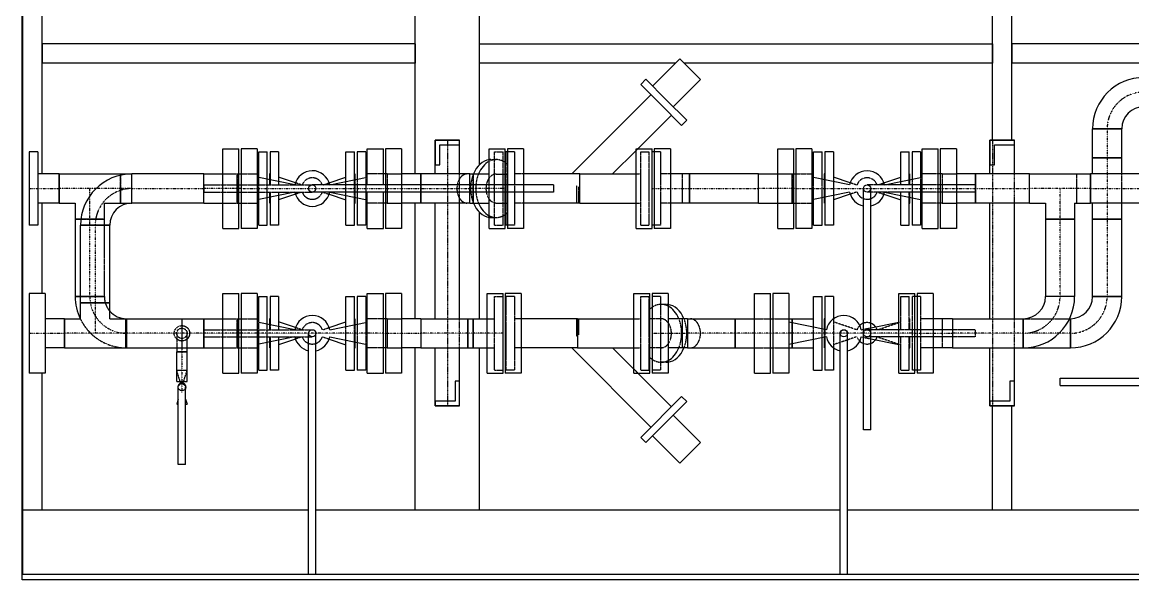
# Model space of a CAD drawing. Header units: millimetres. Extents: x -10011772 to -8149599, y 2847708 to 3434448.
# Drawn here: x -9500857 to -9496253, y 3161839 to 3164150 of the extents above; entities that cross this region are included whole.
import ezdxf

# ---------------------------------------------------------------- set-up
doc = ezdxf.new("R2010")
doc.units = ezdxf.units.MM
for name, pattern in [('DASHDOT2', [0.5, 0.25, -0.125, 0, -0.125]), ('DIVIDE2', [0.625, 0.25, -0.125, 0, -0.125, 0, -0.125]), ('HIDDEN2', [0.1875, 0.125, -0.0625])]:
    doc.linetypes.add(name, pattern=pattern)
doc.layers.add('总平面底图', color=9, linetype='Continuous')

# ---------------------------------------------------------------- blocks, each defined once
blk = doc.blocks.new('总平面底图 爆炸危险区 LOCATION I')
at = {"layer": '总平面底图'}
for p, q in [((224298.7, 117195.6), (224298.7, 119395.6)), ((232798.7, 117195.6), (224298.7, 117195.6))]:
    blk.add_line(p, q, dxfattribs=at)
at = {"layer": '总平面底图', "linetype": 'Continuous'}
for p, q in [((224300, 117339.7), (224300, 119273)), ((224340.1, 118036.5), (224340.1, 119273)), ((225113.3, 118036.5), (225113.3, 118976.1)), ((225246.6, 118055.8), (225246.6, 118976.1)), ((226350.1, 118106.3), (226350.1, 118976.1)), ((226310, 118106.3), (226310, 118783.2)), ((225113.3, 118306.3), (224340.1, 118306.3)), ((224340.1, 118306.3), (224340.1, 118266.2)), ((225113.3, 118306.3), (225113.3, 118266.2)), ((225246.6, 118266.2), (225246.6, 118306.3)), ((225246.6, 118306.3), (226310, 118306.3)), ((226310, 118306.3), (226310, 118266.2)), ((226663.3, 118306.3), (226350.1, 118306.3)), ((226350.1, 118306.3), (226350.1, 118266.2)), ((225113.3, 118266.2), (224340.1, 118266.2)), ((225653, 118266.2), (225246.6, 118266.2)), ((225605.4, 118218.5), (225662, 118275.1)), ((225704.6, 118232.5), (225662, 118275.1)), ((226310, 118266.2), (225670.9, 118266.2)), ((226663.3, 118266.2), (226350.1, 118266.2)), ((225591.4, 118232.6), (225580.8, 118222)), ((225591.4, 118232.6), (225633.8, 118190.1)), ((225648.1, 118175.9), (225704.6, 118232.5)), ((225580.8, 118222), (225623.2, 118179.5)), ((225602, 118200.8), (225437.7, 118036.5)), ((225633.8, 118190.1), (225676.2, 118147.7)), ((225623.2, 118179.5), (225665.6, 118137.1)), ((225644.4, 118158.3), (225574.9, 118088.9)), ((225676.2, 118147.7), (225665.6, 118137.1)), ((226517.4, 118130.1), (226577.7, 118130.1)), ((226517.4, 118069.8), (226517.4, 118130.1)), ((226577.7, 118130.1), (226517.4, 118130.1)), ((226577.7, 118069.8), (226577.7, 118130.1)), ((225154.6, 118106.3), (225205.4, 118106.3)), ((225154.6, 118036.5), (225154.6, 118106.3)), ((225205.4, 118106.3), (225154.6, 118106.3)), ((225154.6, 118106.3), (225154.6, 118055.5)), ((225164.1, 118096.8), (225205.4, 118096.8)), ((225164.1, 118055.5), (225164.1, 118096.8)), ((225205.4, 118036.5), (225205.4, 118106.3)), ((225205.4, 118096.8), (225205.4, 118106.3)), ((226355.4, 118106.3), (226304.6, 118106.3)), ((226304.6, 118106.3), (226304.6, 118055.5)), ((226304.6, 118036.5), (226304.6, 118106.3)), ((226304.6, 118106.3), (226355.4, 118106.3)), ((226314.1, 118055.5), (226314.1, 118096.8)), ((226314.1, 118096.8), (226355.4, 118096.8)), ((226355.4, 118096.8), (226355.4, 118106.3)), ((226355.4, 118036.5), (226355.4, 118106.3)), ((224313.3, 118082.5), (224313.3, 118006.3)), ((224330.8, 118082.5), (224313.3, 118082.5)), ((224330.8, 118082.5), (224330.8, 118006.3)), ((224714.7, 118006.3), (224714.7, 118088.9)), ((224714.7, 118088.9), (224748.1, 118088.9)), ((224748.1, 118006.3), (224748.1, 118088.9)), ((224752.5, 118088.9), (224752.5, 118006.3)), ((224785.8, 118088.9), (224752.5, 118088.9)), ((224785.8, 118088.9), (224785.8, 118006.3)), ((224789.1, 118029), (224789.1, 118082.5)), ((224789.1, 118082.5), (224806.6, 118082.5)), ((224806.6, 118025.4), (224806.6, 118082.5)), ((224812.6, 118082.5), (224812.6, 118024.2)), ((224830.1, 118082.5), (224812.6, 118082.5)), ((224830.1, 118082.5), (224830.1, 118020.6)), ((224969.8, 118020.6), (224969.8, 118082.5)), ((224969.8, 118082.5), (224987.3, 118082.5)), ((224987.3, 118024.2), (224987.3, 118082.5)), ((224993.3, 118082.5), (224993.3, 118025.4)), ((225010.8, 118082.5), (224993.3, 118082.5)), ((225010.8, 118082.5), (225010.8, 118029)), ((225014.1, 118013.8), (225014.1, 118088.9)), ((225014.1, 118088.9), (225047.4, 118088.9)), ((225047.4, 118013.8), (225047.4, 118088.9)), ((225051.8, 118088.9), (225051.8, 118013.8)), ((225085.2, 118088.9), (225051.8, 118088.9)), ((225085.2, 118088.9), (225085.2, 118013.8)), ((225266.6, 118013.8), (225266.6, 118088.9)), ((225266.6, 118088.9), (225300, 118088.9)), ((225300, 118013.8), (225300, 118088.9)), ((225301.5, 118082.5), (225301.5, 118059)), ((225304.4, 118082.5), (225301.5, 118082.5)), ((225304.4, 118088.9), (225304.4, 118013.8)), ((225337.7, 118088.9), (225304.4, 118088.9)), ((225337.7, 118088.9), (225337.7, 118013.8)), ((225571.1, 118085), (225522.5, 118036.5)), ((225571.1, 117923.8), (225571.1, 118088.9)), ((225571.1, 118088.9), (225604.4, 118088.9)), ((225604.4, 117923.8), (225604.4, 118088.9)), ((225608.9, 118082.5), (225604.4, 118082.5)), ((225608.9, 118088.9), (225608.9, 117923.8)), ((225642.2, 118088.9), (225608.9, 118088.9)), ((225642.2, 118088.9), (225642.2, 117923.8)), ((225864.7, 118006.3), (225864.7, 118088.9)), ((225864.7, 118088.9), (225898.1, 118088.9)), ((225898.1, 118006.3), (225898.1, 118088.9)), ((225902.5, 118088.9), (225902.5, 118006.3)), ((225935.8, 118088.9), (225902.5, 118088.9)), ((225935.8, 118088.9), (225935.8, 118006.3)), ((225939.1, 118029), (225939.1, 118082.5)), ((225939.1, 118082.5), (225956.6, 118082.5)), ((225956.6, 118025.4), (225956.6, 118082.5)), ((225962.6, 118082.5), (225962.6, 118024.2)), ((225980.1, 118082.5), (225962.6, 118082.5)), ((225980.1, 118082.5), (225980.1, 118020.6)), ((226119.8, 118020.6), (226119.8, 118082.5)), ((226119.8, 118082.5), (226137.3, 118082.5)), ((226137.3, 118024.2), (226137.3, 118082.5)), ((226143.3, 118082.5), (226143.3, 118025.4)), ((226160.8, 118082.5), (226143.3, 118082.5)), ((226160.8, 118082.5), (226160.8, 118029)), ((226164.1, 118006.3), (226164.1, 118088.9)), ((226164.1, 118088.9), (226197.4, 118088.9)), ((226197.4, 118006.3), (226197.4, 118088.9)), ((226201.8, 118088.9), (226201.8, 118006.3)), ((226235.2, 118088.9), (226201.8, 118088.9)), ((226235.2, 118088.9), (226235.2, 118006.3)), ((226517.4, 118069.8), (226577.7, 118069.8)), ((226577.7, 118069.8), (226517.4, 118069.8)), ((226517.4, 118036.5), (226517.4, 118069.8)), ((226577.7, 118036.5), (226577.7, 118069.8)), ((225154.6, 118055.5), (225164.1, 118055.5)), ((226304.6, 118055.5), (226314.1, 118055.5)), ((224375.3, 118036.5), (224330.8, 118036.5)), ((224375.3, 118036.5), (224375.3, 118006.3)), ((224375.3, 117976.1), (224375.3, 118036.5)), ((224375.3, 118036.5), (224502.3, 118036.5)), ((224502.3, 118036.5), (224502.3, 118033.7)), ((224502.3, 118036.5), (224526.2, 118036.5)), ((224502.3, 118033.7), (224502.3, 118036.5)), ((224526.2, 117976.1), (224526.2, 118036.5)), ((224674.9, 118036.5), (224526.2, 118036.5)), ((224526.2, 117976.1), (224526.2, 118036.5)), ((224674.9, 118006.3), (224674.9, 118036.5)), ((224674.9, 118036.5), (224714.7, 118036.5)), ((224674.9, 117976.1), (224674.9, 118036.5)), ((224748.1, 118036.5), (224752.5, 118036.5)), ((224785.8, 118036.5), (224789.1, 118036.5)), ((224863.8, 118013.7), (224785.8, 118029.6)), ((224811.1, 118036.5), (224811.1, 118024.5)), ((224812.6, 118035.9), (224811.1, 118036.5)), ((224865, 118018.1), (224830.1, 118030)), ((224934.9, 118018.1), (224969.8, 118030)), ((224936.6, 118013.8), (225014.1, 118029.6)), ((224987.3, 118035.9), (224988.9, 118036.5)), ((224988.9, 118024.5), (224988.9, 118036.5)), ((225014.1, 118036.5), (225010.8, 118036.5)), ((225051.8, 118036.5), (225047.4, 118036.5)), ((225125, 118036.5), (225085.2, 118036.5)), ((225125, 118036.5), (225125, 118013.8)), ((225125, 118013.8), (225125, 118036.5)), ((225226.8, 118036.5), (225125, 118036.5)), ((225226.8, 118013.8), (225226.8, 118036.5)), ((225226.8, 118036.5), (225266.6, 118036.5)), ((225226.8, 118013.8), (225226.8, 118036.5)), ((225300, 118036.3), (225304.4, 118036.3)), ((225454.4, 118036.5), (225337.7, 118036.5)), ((225454.4, 117976.1), (225454.4, 118036.5)), ((225454.4, 118036.5), (225571.1, 118036.5)), ((225682, 118036.5), (225642.2, 118036.5)), ((225682, 117976.1), (225682, 118036.5)), ((225824.9, 118036.5), (225682, 118036.5)), ((225682, 118036.5), (225682, 117976.1)), ((225824.9, 117976.1), (225824.9, 118036.5)), ((225824.9, 118006.3), (225824.9, 118036.5)), ((225824.9, 118036.5), (225864.7, 118036.5)), ((225898.1, 118036.5), (225902.5, 118036.5)), ((225935.8, 118036.5), (225939.1, 118036.5)), ((226013.8, 118013.7), (225935.8, 118029.6)), ((225961.1, 118036.5), (225961.1, 118024.5)), ((225962.6, 118035.9), (225961.1, 118036.5)), ((226015, 118018.1), (225980.1, 118030)), ((226084.9, 118018.1), (226119.8, 118030)), ((226086.1, 118013.7), (226164.1, 118029.6)), ((226137.3, 118035.9), (226138.9, 118036.5)), ((226138.9, 118024.5), (226138.9, 118036.5)), ((226164.1, 118036.5), (226160.8, 118036.5)), ((226201.8, 118036.5), (226197.4, 118036.5)), ((226275, 118036.5), (226235.2, 118036.5)), ((226275, 118036.5), (226275, 118006.3)), ((226275, 117976.1), (226275, 118036.5)), ((226386.5, 118036.5), (226275, 118036.5)), ((226386.5, 117976.1), (226386.5, 118036.5)), ((226386.5, 117976.1), (226386.5, 118036.5)), ((226386.5, 118036.5), (226513.4, 118036.5)), ((226513.5, 118036.5), (226513.4, 118036.5)), ((226513.4, 117976.1), (226513.4, 118036.5)), ((226513.5, 117976.1), (226513.5, 118036.5)), ((226669.8, 118036.5), (226513.5, 118036.5)), ((224313.3, 118006.3), (224313.3, 117930.1)), ((224330.8, 118006.3), (224330.8, 117930.1)), ((224375.3, 118006.3), (224375.3, 117976.1)), ((224674.9, 117976.1), (224674.9, 118006.3)), ((224714.7, 117923.8), (224714.7, 118006.3)), ((224748.1, 118013.8), (224752.5, 118013.8)), ((224748.1, 117923.8), (224748.1, 118006.3)), ((224752.5, 118006.3), (224752.5, 117923.8)), ((224785.8, 118006.3), (224785.8, 117923.8)), ((224863.3, 118013.8), (224863.9, 118013.8)), ((225400, 118013.8), (224900, 118013.8)), ((225400, 118013.8), (225400, 118006.3)), ((225400, 118006.3), (225400, 117998.8)), ((225824.9, 117976.1), (225824.9, 118006.3)), ((225864.7, 117923.8), (225864.7, 118006.3)), ((225898.1, 117923.8), (225898.1, 118006.3)), ((225902.5, 118006.3), (225902.5, 117923.8)), ((225935.8, 118006.3), (225935.8, 117923.8)), ((226042.5, 117506.3), (226042.5, 118006.3)), ((226057.5, 117506.3), (226057.5, 118006.3)), ((226086.6, 118013.8), (226086, 118013.8)), ((226164.1, 117923.8), (226164.1, 118006.3)), ((226201.8, 118013.8), (226197.4, 118013.8)), ((226197.4, 117923.8), (226197.4, 118006.3)), ((226201.8, 118006.3), (226201.8, 117923.8)), ((226235.2, 118006.3), (226235.2, 117923.8)), ((226275, 118006.3), (226275, 117976.1)), ((224748.1, 117998.8), (224752.5, 117998.8)), ((224863.8, 117998.9), (224785.8, 117983)), ((224789.1, 117930.1), (224789.1, 117983.6)), ((224806.6, 117930.1), (224806.6, 117987.2)), ((224811.1, 117988.1), (224811.1, 117976.1)), ((224812.6, 117976.7), (224811.1, 117976.1)), ((224812.6, 117988.4), (224812.6, 117930.1)), ((224865, 117994.5), (224830.1, 117982.6)), ((224830.1, 117992), (224830.1, 117930.1)), ((224863.3, 117998.8), (224863.9, 117998.8)), ((225400, 117998.8), (224900, 117998.8)), ((224934.9, 117994.5), (224969.8, 117982.6)), ((224936.6, 117998.8), (225014.1, 117983)), ((224969.8, 117930.1), (224969.8, 117992)), ((224987.3, 117930.1), (224987.3, 117988.4)), ((224987.3, 117976.7), (224988.9, 117976.1)), ((224988.9, 117976.1), (224988.9, 117988.1)), ((224993.3, 117987.2), (224993.3, 117930.1)), ((225010.8, 117983.6), (225010.8, 117930.1)), ((225014.1, 117923.8), (225014.1, 117998.8)), ((225047.4, 117923.8), (225047.4, 117998.8)), ((225051.8, 117998.8), (225051.8, 117923.8)), ((225085.2, 117998.8), (225085.2, 117923.8)), ((225125, 117998.8), (225125, 117976.1)), ((225125, 117976.1), (225125, 117998.8)), ((225226.8, 117976.1), (225226.8, 117998.8)), ((225226.8, 117976.1), (225226.8, 117998.8)), ((225266.6, 117923.8), (225266.6, 117998.8)), ((225300, 117923.8), (225300, 117998.8)), ((225304.4, 117998.8), (225304.4, 117923.8)), ((225337.7, 117998.8), (225337.7, 117923.8)), ((226013.8, 117998.9), (225935.8, 117983)), ((225939.1, 117930.1), (225939.1, 117983.6)), ((225956.6, 117930.1), (225956.6, 117987.2)), ((225961.1, 117988.1), (225961.1, 117976.1)), ((225962.6, 117976.7), (225961.1, 117976.1)), ((225962.6, 117988.4), (225962.6, 117930.1)), ((226015, 117994.5), (225980.1, 117982.6)), ((225980.1, 117992), (225980.1, 117930.1)), ((226084.9, 117994.5), (226119.8, 117982.6)), ((226086.6, 117998.8), (226086, 117998.8)), ((226086.1, 117998.9), (226164.1, 117983)), ((226119.8, 117930.1), (226119.8, 117992)), ((226137.3, 117930.1), (226137.3, 117988.4)), ((226137.3, 117976.7), (226138.9, 117976.1)), ((226138.9, 117976.1), (226138.9, 117988.1)), ((226143.3, 117987.2), (226143.3, 117930.1)), ((226160.8, 117983.6), (226160.8, 117930.1)), ((226201.8, 117998.8), (226197.4, 117998.8)), ((224375.3, 117976.1), (224330.8, 117976.1)), ((224340.1, 117788.9), (224340.1, 117976.1)), ((224375.3, 117976.1), (224408.6, 117976.1)), ((224408.6, 117976.1), (224408.6, 117942.8)), ((224674.9, 117976.1), (224526.2, 117976.1)), ((224674.9, 117976.1), (224714.7, 117976.1)), ((224748.1, 117976.1), (224752.5, 117976.1)), ((224785.8, 117976.1), (224789.1, 117976.1)), ((225014.1, 117976.1), (225010.8, 117976.1)), ((225051.8, 117976.1), (225047.4, 117976.1)), ((225125, 117976.1), (225085.2, 117976.1)), ((225113.3, 117736.5), (225113.3, 117976.1)), ((225226.8, 117976.1), (225125, 117976.1)), ((225154.6, 117736.5), (225154.6, 117976.1)), ((225205.4, 117736.5), (225205.4, 117976.1)), ((225226.8, 117976.1), (225266.6, 117976.1)), ((225246.6, 117736.5), (225246.6, 117956.8)), ((225300, 117976.3), (225304.4, 117976.3)), ((225301.5, 117953.6), (225301.5, 117930.1)), ((225454.4, 117976.1), (225337.7, 117976.1)), ((225454.4, 117976.1), (225571.1, 117976.1)), ((225682, 117976.1), (225642.2, 117976.1)), ((225824.9, 117976.1), (225682, 117976.1)), ((225824.9, 117976.1), (225864.7, 117976.1)), ((225898.1, 117976.1), (225902.5, 117976.1)), ((225935.8, 117976.1), (225939.1, 117976.1)), ((226164.1, 117976.1), (226160.8, 117976.1)), ((226201.8, 117976.1), (226197.4, 117976.1)), ((226275, 117976.1), (226235.2, 117976.1)), ((226386.5, 117976.1), (226275, 117976.1)), ((226304.6, 117736.5), (226304.6, 117976.1)), ((226355.4, 117736.5), (226355.4, 117976.1)), ((226386.5, 117976.1), (226419.8, 117976.1)), ((226419.8, 117976.1), (226419.8, 117942.8)), ((226480.1, 117976.1), (226513.4, 117976.1)), ((226480.1, 117976.1), (226480.1, 117942.8)), ((226513.5, 117976.1), (226513.4, 117976.1)), ((226669.8, 117976.1), (226513.5, 117976.1)), ((226517.4, 117942.8), (226517.4, 117976.1)), ((226577.7, 117942.8), (226577.7, 117976.1)), ((224420.6, 117942.8), (224408.6, 117942.8)), ((224408.6, 117942.8), (224408.6, 117782.5)), ((224408.6, 117942.8), (224420.6, 117942.8)), ((226480.1, 117942.8), (226419.8, 117942.8)), ((226419.8, 117942.8), (226419.8, 117782.5)), ((226419.8, 117942.8), (226480.1, 117942.8)), ((226480.1, 117942.8), (226480.1, 117782.5)), ((226577.7, 117942.8), (226517.4, 117942.8)), ((226517.4, 117942.8), (226577.7, 117942.8)), ((226517.4, 117782.5), (226517.4, 117942.8)), ((226577.7, 117782.5), (226577.7, 117942.8)), ((224330.8, 117930.1), (224313.3, 117930.1)), ((224419.8, 117930.1), (224480.1, 117930.1)), ((224419.8, 117769.8), (224419.8, 117930.1)), ((224480.1, 117930.1), (224419.8, 117930.1)), ((224480.1, 117769.8), (224480.1, 117930.1)), ((224714.7, 117923.8), (224748.1, 117923.8)), ((224785.8, 117923.8), (224752.5, 117923.8)), ((224789.1, 117930.1), (224806.6, 117930.1)), ((224830.1, 117930.1), (224812.6, 117930.1)), ((224969.8, 117930.1), (224987.3, 117930.1)), ((225010.8, 117930.1), (224993.3, 117930.1)), ((225014.1, 117923.8), (225047.4, 117923.8)), ((225085.2, 117923.8), (225051.8, 117923.8)), ((225266.6, 117923.8), (225300, 117923.8)), ((225304.4, 117930.1), (225301.5, 117930.1)), ((225337.7, 117923.8), (225304.4, 117923.8)), ((225571.1, 117923.8), (225604.4, 117923.8)), ((225608.9, 117930.1), (225604.4, 117930.1)), ((225642.2, 117923.8), (225608.9, 117923.8)), ((225864.7, 117923.8), (225898.1, 117923.8)), ((225935.8, 117923.8), (225902.5, 117923.8)), ((225939.1, 117930.1), (225956.6, 117930.1)), ((225980.1, 117930.1), (225962.6, 117930.1)), ((226119.8, 117930.1), (226137.3, 117930.1)), ((226160.8, 117930.1), (226143.3, 117930.1)), ((226164.1, 117923.8), (226197.4, 117923.8)), ((226235.2, 117923.8), (226201.8, 117923.8)), ((224313.3, 117788.9), (224313.3, 117706.3)), ((224346.6, 117788.9), (224313.3, 117788.9)), ((224346.6, 117788.9), (224346.6, 117706.3)), ((224408.6, 117782.5), (224419.8, 117782.5)), ((224419.8, 117782.5), (224408.6, 117782.5)), ((224419.8, 117769.8), (224480.1, 117769.8)), ((224450, 117769.8), (224419.8, 117769.8)), ((224419.8, 117736.5), (224419.8, 117769.8)), ((224480.1, 117769.8), (224450, 117769.8)), ((224480.1, 117736.5), (224480.1, 117769.8)), ((224714.7, 117706.3), (224714.7, 117788.9)), ((224714.7, 117788.9), (224748.1, 117788.9)), ((224748.1, 117706.3), (224748.1, 117788.9)), ((224752.5, 117788.9), (224752.5, 117706.3)), ((224785.8, 117788.9), (224752.5, 117788.9)), ((224785.8, 117788.9), (224785.8, 117706.3)), ((224789.1, 117729), (224789.1, 117782.5)), ((224789.1, 117782.5), (224806.6, 117782.5)), ((224806.6, 117725.4), (224806.6, 117782.5)), ((224812.6, 117782.5), (224812.6, 117724.2)), ((224830.1, 117782.5), (224812.6, 117782.5)), ((224830.1, 117782.5), (224830.1, 117720.6)), ((224969.8, 117720.6), (224969.8, 117782.5)), ((224969.8, 117782.5), (224987.3, 117782.5)), ((224987.3, 117724.2), (224987.3, 117782.5)), ((224993.3, 117782.5), (224993.3, 117725.4)), ((225010.8, 117782.5), (224993.3, 117782.5)), ((225010.8, 117782.5), (225010.8, 117729)), ((225014.1, 117706.3), (225014.1, 117788.9)), ((225014.1, 117788.9), (225047.4, 117788.9)), ((225047.4, 117706.3), (225047.4, 117788.9)), ((225051.8, 117788.9), (225051.8, 117706.3)), ((225085.2, 117788.9), (225051.8, 117788.9)), ((225085.2, 117788.9), (225085.2, 117706.3)), ((225262.2, 117623.8), (225262.2, 117788.9)), ((225262.2, 117788.9), (225295.5, 117788.9)), ((225295.5, 117623.8), (225295.5, 117788.9)), ((225300, 117788.9), (225300, 117623.8)), ((225333.3, 117788.9), (225300, 117788.9)), ((225333.3, 117788.9), (225333.3, 117623.8)), ((225566.6, 117623.8), (225566.6, 117788.9)), ((225566.6, 117788.9), (225600, 117788.9)), ((225600, 117623.8), (225600, 117788.9)), ((225604.4, 117788.9), (225604.4, 117623.8)), ((225637.7, 117788.9), (225604.4, 117788.9)), ((225637.7, 117788.9), (225637.7, 117623.8)), ((225816.5, 117706.3), (225816.5, 117788.9)), ((225816.5, 117788.9), (225849.9, 117788.9)), ((225849.9, 117706.3), (225849.9, 117788.9)), ((225854.3, 117788.9), (225854.3, 117706.3)), ((225887.7, 117788.9), (225854.3, 117788.9)), ((225887.7, 117788.9), (225887.7, 117706.3)), ((225939.1, 117719.1), (225939.1, 117782.5)), ((225939.1, 117782.5), (225956.6, 117782.5)), ((225956.6, 117715.5), (225956.6, 117782.5)), ((225962.6, 117782.5), (225962.6, 117714.3)), ((225980.1, 117782.5), (225962.6, 117782.5)), ((225980.1, 117782.5), (225980.1, 117736.1)), ((226115.9, 117706.3), (226115.9, 117788.9)), ((226115.9, 117788.9), (226149.2, 117788.9)), ((226149.2, 117706.3), (226149.2, 117788.9)), ((226153.7, 117782.5), (226149.2, 117782.5)), ((226153.7, 117788.9), (226153.7, 117706.3)), ((226187, 117788.9), (226153.7, 117788.9)), ((226187, 117788.9), (226187, 117706.3)), ((226480.1, 117782.5), (226419.8, 117782.5)), ((226480.1, 117782.5), (226419.8, 117782.5)), ((226577.7, 117782.5), (226517.4, 117782.5)), ((226517.4, 117782.5), (226577.7, 117782.5)), ((224386.5, 117736.5), (224346.6, 117736.5)), ((224386.5, 117676.1), (224386.5, 117736.5)), ((224386.5, 117736.5), (224419.8, 117736.5)), ((224386.5, 117736.5), (224386.5, 117706.3)), ((224480.1, 117736.5), (224513.4, 117736.5)), ((224513.4, 117676.1), (224513.4, 117736.5)), ((224513.5, 117736.5), (224513.5, 117676.1)), ((224513.5, 117736.5), (224674.9, 117736.5)), ((224629.8, 117736.5), (224629.8, 117676.1)), ((224674.9, 117706.3), (224674.9, 117736.5)), ((224674.9, 117736.5), (224714.7, 117736.5)), ((224674.9, 117736.5), (224674.9, 117676.1)), ((224748.1, 117736.5), (224752.5, 117736.5)), ((224785.8, 117736.5), (224789.1, 117736.5)), ((224863.8, 117713.7), (224785.8, 117729.6)), ((224811.1, 117736.5), (224811.1, 117724.5)), ((224812.6, 117735.9), (224811.1, 117736.5)), ((224865, 117718.1), (224830.1, 117730)), ((224934.9, 117718.1), (224969.8, 117730)), ((224936.1, 117713.7), (225014.1, 117729.6)), ((224987.3, 117735.9), (224988.9, 117736.5)), ((224988.9, 117724.5), (224988.9, 117736.5)), ((225014.1, 117736.5), (225010.8, 117736.5)), ((225051.8, 117736.5), (225047.4, 117736.5)), ((225125, 117736.5), (225085.2, 117736.5)), ((225125, 117736.5), (225125, 117706.3)), ((225125, 117736.5), (225125, 117676.1)), ((225125, 117736.5), (225222.3, 117736.5)), ((225222.3, 117676.1), (225222.3, 117736.5)), ((225222.3, 117736.5), (225262.2, 117736.5)), ((225222.3, 117736.5), (225222.3, 117676.1)), ((225450, 117736.5), (225333.3, 117736.5)), ((225450, 117736.5), (225450, 117676.1)), ((225450, 117736.5), (225566.6, 117736.5)), ((225604.4, 117736.3), (225600, 117736.3)), ((225677.6, 117736.5), (225637.7, 117736.5)), ((225677.6, 117736.5), (225677.6, 117676.1)), ((225677.6, 117736.5), (225677.6, 117676.1)), ((225677.6, 117736.5), (225776.7, 117736.5)), ((225776.7, 117706.3), (225776.7, 117736.5)), ((225776.7, 117736.5), (225816.5, 117736.5)), ((225776.7, 117736.5), (225776.7, 117676.1)), ((225849.9, 117736.5), (225854.3, 117736.5)), ((225887.7, 117736.5), (225894.6, 117736.5)), ((225965.7, 117713.7), (225887.7, 117729.6)), ((225894.6, 117736.5), (225894.6, 117728.2)), ((225894.6, 117728.2), (225894.6, 117736.5)), ((225894.6, 117736.5), (225939.1, 117736.5)), ((225961.1, 117736.5), (225961.1, 117714.6)), ((225962.6, 117735.9), (225961.1, 117736.5)), ((226057.5, 117717.7), (226115.9, 117729.6)), ((226226.8, 117736.5), (226187, 117736.5)), ((226226.8, 117736.5), (226226.8, 117706.3)), ((226226.8, 117736.5), (226226.8, 117706.3)), ((226226.8, 117736.5), (226373.8, 117736.5)), ((226373.8, 117736.5), (226373.8, 117706.3)), ((226373.8, 117676.1), (226373.8, 117736.5)), ((226469.6, 117736.5), (226471.4, 117736.5)), ((226471.4, 117736.5), (226471.4, 117706.3)), ((226471.4, 117676.1), (226471.4, 117736.5)), ((224313.3, 117706.3), (224313.3, 117623.8)), ((224346.6, 117706.3), (224346.6, 117623.8)), ((224386.5, 117706.3), (224386.5, 117676.1)), ((224674.9, 117676.1), (224674.9, 117706.3)), ((224714.7, 117623.8), (224714.7, 117706.3)), ((224748.1, 117713.8), (224752.5, 117713.8)), ((224748.1, 117623.8), (224748.1, 117706.3)), ((224752.5, 117706.3), (224752.5, 117623.8)), ((224785.8, 117706.3), (224785.8, 117623.8)), ((224863.3, 117713.8), (224863.9, 117713.8)), ((224892.5, 117206.3), (224892.5, 117706.3)), ((224907.5, 117206.3), (224907.5, 117706.3)), ((225014.1, 117623.8), (225014.1, 117706.3)), ((225047.4, 117623.8), (225047.4, 117706.3)), ((225051.8, 117706.3), (225051.8, 117623.8)), ((225085.2, 117706.3), (225085.2, 117623.8)), ((225125, 117706.3), (225125, 117676.1)), ((225776.7, 117676.1), (225776.7, 117706.3)), ((225816.5, 117623.8), (225816.5, 117706.3)), ((225849.9, 117623.8), (225849.9, 117706.3)), ((225854.3, 117706.3), (225854.3, 117623.8)), ((225887.7, 117706.3), (225887.7, 117623.8)), ((225994.3, 117206.3), (225994.3, 117706.3)), ((226009.3, 117206.3), (226009.3, 117706.3)), ((226037.9, 117713.7), (226042.5, 117714.6)), ((226115.9, 117623.8), (226115.9, 117706.3)), ((226153.7, 117713.8), (226149.2, 117713.8)), ((226149.2, 117623.8), (226149.2, 117706.3)), ((226153.7, 117706.3), (226153.7, 117623.8)), ((226187, 117706.3), (226187, 117623.8)), ((226226.8, 117706.3), (226226.8, 117676.1)), ((226226.8, 117706.3), (226226.8, 117676.1)), ((226373.8, 117706.3), (226373.8, 117676.1)), ((226471.4, 117706.3), (226471.4, 117676.1)), ((224748.1, 117698.8), (224752.5, 117698.8)), ((224863.8, 117698.9), (224785.8, 117683)), ((224789.1, 117630.1), (224789.1, 117683.6)), ((224806.6, 117630.1), (224806.6, 117687.2)), ((224811.1, 117688.1), (224811.1, 117676.1)), ((224812.6, 117688.4), (224812.6, 117630.1)), ((224865, 117694.5), (224830.1, 117682.6)), ((224830.1, 117692), (224830.1, 117630.1)), ((224863.3, 117698.8), (224863.9, 117698.8)), ((224934.9, 117694.5), (224969.8, 117682.6)), ((224936.1, 117698.9), (225014.1, 117683)), ((224969.8, 117630.1), (224969.8, 117692)), ((224987.3, 117630.1), (224987.3, 117688.4)), ((224988.9, 117676.1), (224988.9, 117688.1)), ((224993.3, 117687.2), (224993.3, 117630.1)), ((225010.8, 117683.6), (225010.8, 117630.1)), ((225965.7, 117698.9), (225887.7, 117683)), ((225894.6, 117684.4), (225894.6, 117676.1)), ((225894.6, 117676.1), (225894.6, 117684.4)), ((225939.1, 117630.1), (225939.1, 117693.5)), ((225956.6, 117630.1), (225956.6, 117697.1)), ((225961.1, 117698), (225961.1, 117676.1)), ((225962.6, 117698.3), (225962.6, 117630.1)), ((226037.9, 117698.9), (226042.5, 117698)), ((226057.5, 117694.9), (226115.9, 117683)), ((226153.7, 117698.8), (226149.2, 117698.8)), ((224386.5, 117676.1), (224346.6, 117676.1)), ((224386.5, 117676.1), (224513.4, 117676.1)), ((224513.5, 117676.1), (224674.9, 117676.1)), ((224619.1, 117676.1), (224619.1, 117668.2)), ((224629.8, 117668.2), (224619.1, 117668.2)), ((224619.1, 117668.2), (224640.5, 117668.2)), ((224619.1, 117606.3), (224619.1, 117668.2)), ((224640.5, 117668.2), (224629.8, 117668.2)), ((224640.5, 117668.2), (224640.5, 117676.1)), ((224640.5, 117606.3), (224640.5, 117668.2)), ((224674.9, 117676.1), (224714.7, 117676.1)), ((224748.1, 117676.1), (224752.5, 117676.1)), ((224785.8, 117676.1), (224789.1, 117676.1)), ((224812.6, 117676.7), (224811.1, 117676.1)), ((224987.3, 117676.7), (224988.9, 117676.1)), ((225014.1, 117676.1), (225010.8, 117676.1)), ((225051.8, 117676.1), (225047.4, 117676.1)), ((225125, 117676.1), (225085.2, 117676.1)), ((225113.3, 117339.7), (225113.3, 117676.1)), ((225125, 117676.1), (225222.3, 117676.1)), ((225154.6, 117556.3), (225154.6, 117676.1)), ((225205.4, 117556.3), (225205.4, 117676.1)), ((225222.3, 117676.1), (225262.2, 117676.1)), ((225246.6, 117339.7), (225246.6, 117676.1)), ((225450, 117676.1), (225333.3, 117676.1)), ((225602, 117511.8), (225437.7, 117676.1)), ((225450, 117676.1), (225566.6, 117676.1)), ((225566.6, 117632.1), (225522.5, 117676.1)), ((225604.4, 117676.3), (225600, 117676.3)), ((225677.6, 117676.1), (225637.7, 117676.1)), ((225677.6, 117676.1), (225776.7, 117676.1)), ((225776.7, 117676.1), (225816.5, 117676.1)), ((225849.9, 117676.1), (225854.3, 117676.1)), ((225887.7, 117676.1), (225894.6, 117676.1)), ((225894.6, 117676.1), (225939.1, 117676.1)), ((225962.6, 117676.7), (225961.1, 117676.1)), ((225980.1, 117676.5), (225980.1, 117630.1)), ((226226.8, 117676.1), (226187, 117676.1)), ((226226.8, 117676.1), (226373.8, 117676.1)), ((226304.6, 117556.3), (226304.6, 117676.1)), ((226355.4, 117556.3), (226355.4, 117676.1)), ((226373.8, 117676.1), (226471.4, 117676.1)), ((224346.6, 117623.8), (224313.3, 117623.8)), ((224340.1, 117339.7), (224340.1, 117623.8)), ((224640.5, 117629.3), (224619.1, 117629.3)), ((224714.7, 117623.8), (224748.1, 117623.8)), ((224785.8, 117623.8), (224752.5, 117623.8)), ((224789.1, 117630.1), (224806.6, 117630.1)), ((224830.1, 117630.1), (224812.6, 117630.1)), ((224969.8, 117630.1), (224987.3, 117630.1)), ((225010.8, 117630.1), (224993.3, 117630.1)), ((225014.1, 117623.8), (225047.4, 117623.8)), ((225085.2, 117623.8), (225051.8, 117623.8)), ((225262.2, 117623.8), (225295.5, 117623.8)), ((225333.3, 117623.8), (225300, 117623.8)), ((225566.6, 117623.8), (225600, 117623.8)), ((225644.4, 117554.3), (225574.9, 117623.8)), ((225637.7, 117623.8), (225604.4, 117623.8)), ((225816.5, 117623.8), (225849.9, 117623.8)), ((225887.7, 117623.8), (225854.3, 117623.8)), ((225939.1, 117630.1), (225956.6, 117630.1)), ((225980.1, 117630.1), (225962.6, 117630.1)), ((226115.9, 117623.8), (226149.2, 117623.8)), ((226153.7, 117630.1), (226149.2, 117630.1)), ((226187, 117623.8), (226153.7, 117623.8)), ((226450, 117598.3), (226450, 117613.3)), ((226450, 117613.3), (226942.5, 117613.3)), ((224619.1, 117606.3), (224640.5, 117606.3)), ((224622.3, 117434.5), (224622.3, 117594.5)), ((224627.3, 117602.8), (224626.2, 117606.3)), ((224632.4, 117602.8), (224633.4, 117606.3)), ((224637.3, 117434.5), (224637.3, 117594.5)), ((225195.9, 117607.1), (225195.9, 117565.8)), ((225205.4, 117607.1), (225195.9, 117607.1)), ((225205.4, 117556.3), (225205.4, 117607.1)), ((226355.4, 117607.1), (226345.9, 117607.1)), ((226345.9, 117607.1), (226345.9, 117565.8)), ((226355.4, 117556.3), (226355.4, 117607.1)), ((226450, 117598.3), (226692.7, 117598.3)), ((224622.3, 117570), (224619.1, 117559.7)), ((224637.3, 117570), (224640.5, 117559.7)), ((225195.9, 117565.8), (225154.6, 117565.8)), ((225154.6, 117565.8), (225154.6, 117556.3)), ((225665.6, 117575.5), (225580.8, 117490.6)), ((225676.2, 117564.9), (225591.4, 117480)), ((225676.2, 117564.9), (225665.6, 117575.5)), ((226345.9, 117565.8), (226304.6, 117565.8)), ((226304.6, 117565.8), (226304.6, 117556.3)), ((224619.1, 117559.7), (224622.3, 117559.7)), ((224637.3, 117559.7), (224640.5, 117559.7)), ((225205.4, 117556.3), (225154.6, 117556.3)), ((225154.6, 117556.3), (225205.4, 117556.3)), ((226355.4, 117556.3), (226304.6, 117556.3)), ((226304.6, 117556.3), (226355.4, 117556.3)), ((226310, 117339.7), (226310, 117556.3)), ((226350.1, 117339.7), (226350.1, 117556.3)), ((225648.1, 117536.7), (225704.6, 117480.1)), ((225605.4, 117494.1), (225662, 117437.5)), ((226050, 117506.3), (226042.5, 117506.3)), ((226057.5, 117506.3), (226050, 117506.3)), ((225591.4, 117480), (225580.8, 117490.6)), ((225662, 117437.5), (225704.6, 117480.1)), ((224629.8, 117434.5), (224622.3, 117434.5)), ((224637.3, 117434.5), (224629.8, 117434.5)), ((224300, 117206.3), (224300, 117339.7)), ((224892.5, 117339.7), (224300, 117339.7)), ((224340.1, 117339.7), (224300, 117339.7)), ((225994.3, 117339.7), (224907.5, 117339.7)), ((225246.6, 117339.7), (225113.3, 117339.7)), ((227458, 117339.7), (226009.3, 117339.7)), ((226350.1, 117339.7), (226310, 117339.7)), ((224892.5, 117206.3), (224300, 117206.3)), ((224900, 117206.3), (224892.5, 117206.3)), ((224907.5, 117206.3), (224900, 117206.3)), ((225994.3, 117206.3), (224907.5, 117206.3)), ((226001.8, 117206.3), (225994.3, 117206.3)), ((226009.3, 117206.3), (226001.8, 117206.3)), ((232800, 117206.3), (226009.3, 117206.3))]:
    blk.add_line(p, q, dxfattribs=at)
at = {"layer": '总平面底图', "linetype": 'DIVIDE2'}
for p, q in [((226547.6, 118130.1), (226547.6, 118069.8)), ((226547.6, 118130.1), (226547.6, 118130.1)), ((226547.6, 118130.1), (226547.6, 118130.1)), ((226547.6, 118069.8), (226547.6, 118069.8)), ((226547.6, 118069.8), (226547.6, 118036.5)), ((226547.6, 118036.5), (226547.6, 117976.1)), ((224313.3, 118006.3), (224375.3, 118006.3)), ((224451.9, 118006.3), (224375.3, 118006.3)), ((224375.3, 118006.3), (224375.3, 118006.3)), ((224375.3, 118006.3), (224375.3, 118006.3)), ((224438.8, 117990.8), (224438.8, 118006.3)), ((224502.3, 118006.3), (224451.9, 118006.3)), ((224526.1, 118006.3), (224502.3, 118006.3)), ((224502.3, 118006.3), (224502.3, 118006.3)), ((224526.1, 118006.3), (224526.2, 118006.3)), ((224526.1, 118006.3), (224526.1, 118006.3)), ((224526.2, 118006.3), (224674.9, 118006.3)), ((224748.1, 118006.3), (224674.9, 118006.3)), ((224752.5, 118006.3), (224748.1, 118006.3)), ((224752.5, 118006.3), (225047.4, 118006.3)), ((225047.4, 118006.3), (225051.8, 118006.3)), ((225051.8, 118006.3), (225125, 118006.3)), ((225125, 118006.3), (225226.8, 118006.3)), ((225300, 118006.3), (225226.8, 118006.3)), ((225604.4, 118006.3), (225608.9, 118006.3)), ((225608.9, 118006.3), (225682, 118006.3)), ((225682, 118006.3), (225824.9, 118006.3)), ((225898.1, 118006.3), (225824.9, 118006.3)), ((225902.5, 118006.3), (225898.1, 118006.3)), ((225902.5, 118006.3), (226197.4, 118006.3)), ((226197.4, 118006.3), (226201.8, 118006.3)), ((226201.8, 118006.3), (226275, 118006.3)), ((226275, 118006.3), (226386.5, 118006.3)), ((226513.4, 118006.3), (226386.5, 118006.3)), ((226386.5, 118006.3), (226386.5, 118006.3)), ((226386.5, 118006.3), (226386.5, 118006.3)), ((226450, 117942.8), (226450, 118006.3)), ((226513.5, 118006.3), (226513.4, 118006.3)), ((226513.5, 118006.3), (226669.8, 118006.3)), ((224438.8, 117942.8), (224438.8, 117990.8)), ((226547.6, 117976.1), (226547.6, 117942.8)), ((224438.8, 117782.5), (224438.8, 117942.8)), ((224438.8, 117942.8), (224438.8, 117942.8)), ((226450, 117782.5), (226450, 117942.8)), ((226450, 117942.8), (226450, 117942.8)), ((226547.6, 117942.8), (226547.6, 117942.8)), ((226547.6, 117942.8), (226547.6, 117942.8)), ((226547.6, 117942.8), (226547.6, 117782.5)), ((224450, 117930.1), (224450, 117769.8)), ((224450, 117930.1), (224450, 117930.1)), ((224450, 117930.1), (224450, 117930.1)), ((224438.8, 117782.5), (224438.8, 117782.5)), ((224438.8, 117782.5), (224438.8, 117782.5)), ((224450, 117769.8), (224450, 117769.8)), ((224450, 117769.8), (224450, 117706.3)), ((226450, 117782.5), (226450, 117782.5)), ((226450, 117782.5), (226450, 117782.5)), ((226547.6, 117782.5), (226547.6, 117782.5)), ((226547.6, 117782.5), (226547.6, 117782.5)), ((224313.3, 117706.3), (224386.5, 117706.3)), ((224386.5, 117706.3), (224386.5, 117706.3)), ((224513.4, 117706.3), (224386.5, 117706.3)), ((224386.5, 117706.3), (224386.5, 117706.3)), ((224513.5, 117706.3), (224513.4, 117706.3)), ((224674.9, 117706.3), (224513.5, 117706.3)), ((224629.8, 117706.3), (224629.8, 117676.1)), ((224748.1, 117706.3), (224674.9, 117706.3)), ((224752.5, 117706.3), (224748.1, 117706.3)), ((225047.4, 117706.3), (224752.5, 117706.3)), ((225047.4, 117706.3), (225051.8, 117706.3)), ((225051.8, 117706.3), (225125, 117706.3)), ((225222.3, 117706.3), (225125, 117706.3)), ((225295.5, 117706.3), (225222.3, 117706.3)), ((225604.4, 117706.3), (225677.6, 117706.3)), ((225776.7, 117706.3), (225677.6, 117706.3)), ((225849.9, 117706.3), (225776.7, 117706.3)), ((225854.3, 117706.3), (225849.9, 117706.3)), ((226042.5, 117706.3), (225854.3, 117706.3)), ((226057.5, 117706.3), (226042.5, 117706.3)), ((226149.2, 117706.3), (226057.5, 117706.3)), ((226149.2, 117706.3), (226153.7, 117706.3)), ((226153.7, 117706.3), (226226.8, 117706.3)), ((226373.8, 117706.3), (226226.8, 117706.3)), ((226448, 117706.3), (226373.8, 117706.3)), ((226373.8, 117706.3), (226373.8, 117706.3)), ((226373.8, 117706.3), (226373.8, 117706.3)), ((226471.4, 117706.3), (226448, 117706.3)), ((226471.4, 117706.3), (226471.4, 117706.3)), ((226471.4, 117706.3), (226471.4, 117706.3)), ((224629.8, 117676.1), (224629.8, 117668.2)), ((224629.8, 117668.2), (224629.8, 117668.2)), ((224629.8, 117668.2), (224629.8, 117668.2)), ((224629.8, 117668.2), (224629.8, 117629.3)), ((224629.8, 117629.3), (224629.8, 117606.3)), ((224629.8, 117606.3), (224629.8, 117582.7))]:
    blk.add_line(p, q, dxfattribs=at)
at = {"layer": '总平面底图', "linetype": 'DASHDOT2'}
for p, q in [((225180, 118106.3), (225180, 117556.3)), ((226310, 118106.3), (226310, 117556.3)), ((225205.4, 117976.1), (225205.4, 118036.5)), ((226355.4, 117976.1), (226355.4, 118036.5)), ((225205.4, 117676.1), (225205.4, 117736.5)), ((226355.4, 117676.1), (226355.4, 117736.5)), ((225205.4, 117556.3), (225205.4, 117607.1)), ((226355.4, 117556.3), (226355.4, 117607.1))]:
    blk.add_line(p, q, dxfattribs=at)
at = {"layer": '总平面底图', "linetype": 'HIDDEN2'}
for p, q in [((225278, 117930.1), (225278, 118082.5)), ((225278, 118082.5), (225295.5, 118082.5)), ((225295.5, 117930.1), (225295.5, 118082.5)), ((225319, 118082.5), (225304.4, 118082.5)), ((225319, 118082.5), (225319, 117930.1)), ((225574.9, 118088.9), (225571.1, 118085)), ((225580.9, 117930.1), (225580.9, 118082.5)), ((225580.9, 118082.5), (225598.4, 118082.5)), ((225598.4, 117930.1), (225598.4, 118082.5)), ((225621.9, 118082.5), (225608.9, 118082.5)), ((225621.9, 118082.5), (225621.9, 117930.1)), ((225270.6, 118066.3), (225281.2, 118066.3)), ((225301.5, 118059), (225301.5, 117953.6)), ((224502.3, 118033.7), (224502.3, 117976.1)), ((224502.3, 117976.1), (224502.3, 118033.7)), ((224714.7, 118036.5), (224744.6, 118036.5)), ((224744.6, 118006.3), (224744.6, 118036.5)), ((224744.6, 118036.5), (224748.1, 118036.5)), ((224744.6, 118036.5), (224744.6, 117976.1)), ((224752.5, 118036.5), (224785.8, 118036.5)), ((224789.1, 118006.3), (224789.1, 118029)), ((224806.6, 118006.3), (224806.6, 118025.4)), ((224811.1, 118024.5), (224811.1, 118013.8)), ((224812.6, 118024.2), (224812.6, 118013.8)), ((224987.3, 118006.3), (224987.3, 118024.2)), ((224988.9, 117988.1), (224988.9, 118024.5)), ((224993.3, 118025.4), (224993.3, 118006.3)), ((225010.8, 118029), (225010.8, 118006.3)), ((225047.4, 118036.5), (225014.1, 118036.5)), ((225055.3, 118036.5), (225051.8, 118036.5)), ((225055.3, 118036.5), (225055.3, 117976.1)), ((225055.3, 118036.5), (225085.2, 118036.5)), ((225055.3, 118036.5), (225055.3, 118006.3)), ((225233.5, 117976.1), (225233.5, 118036.5)), ((225233.5, 118036.5), (225233.5, 117976.1)), ((225277.6, 118036.5), (225278, 118036.5)), ((225281.2, 118036.3), (225300, 118036.3)), ((225337.7, 118036.5), (225319, 118036.5)), ((225571.1, 118036.5), (225580.9, 118036.5)), ((225642.2, 118036.5), (225621.9, 118036.5)), ((225666.4, 118036.5), (225666.4, 117976.1)), ((225666.4, 118036.5), (225666.4, 117976.1)), ((225864.7, 118036.5), (225894.6, 118036.5)), ((225894.6, 118036.5), (225894.6, 117976.1)), ((225894.6, 118006.3), (225894.6, 118036.5)), ((225894.6, 118036.5), (225898.1, 118036.5)), ((225902.5, 118036.5), (225935.8, 118036.5)), ((225939.1, 118006.3), (225939.1, 118029)), ((225956.6, 118006.3), (225956.6, 118025.4)), ((225961.1, 118024.5), (225961.1, 118006.3)), ((225962.6, 118024.2), (225962.6, 118006.3)), ((226137.3, 118013.8), (226137.3, 118024.2)), ((226138.9, 118013.8), (226138.9, 118024.5)), ((226143.3, 118025.4), (226143.3, 118006.3)), ((226160.8, 118029), (226160.8, 118006.3)), ((226197.4, 118036.5), (226164.1, 118036.5)), ((226205.3, 118036.5), (226201.8, 118036.5)), ((226205.3, 118036.5), (226205.3, 118006.3)), ((226205.3, 118036.5), (226205.3, 117976.1)), ((226205.3, 118036.5), (226235.2, 118036.5)), ((226484.1, 118036.5), (226484.1, 117976.1)), ((226484.1, 118036.5), (226484.1, 118006.3)), ((226577.7, 117976.1), (226577.7, 118036.5)), ((224676.1, 118006.3), (224676.1, 118013.8)), ((224676.1, 118013.8), (224748.1, 118013.8)), ((224676.1, 117998.8), (224676.1, 118006.3)), ((224744.6, 117976.1), (224744.6, 118006.3)), ((224752.5, 118013.8), (224863.3, 118013.8)), ((224789.1, 117983.6), (224789.1, 118006.3)), ((224806.6, 117987.2), (224806.6, 118006.3)), ((224830.1, 118020.6), (224830.1, 118013.8)), ((224863.9, 118013.8), (224900, 118013.8)), ((224877.8, 118013.8), (224865, 118018.1)), ((224921, 118013.4), (224934.9, 118018.1)), ((224969.8, 118006.3), (224969.8, 118020.6)), ((224969.8, 117992), (224969.8, 118006.3)), ((224987.3, 117988.4), (224987.3, 118006.3)), ((224993.3, 118006.3), (224993.3, 117987.2)), ((225010.8, 118006.3), (225010.8, 117983.6)), ((225051.8, 118013.8), (225051.8, 118006.3)), ((225051.8, 118006.3), (225051.8, 117998.8)), ((225055.3, 118006.3), (225055.3, 117976.1)), ((225085.2, 118013.8), (225085.2, 118006.3)), ((225085.2, 118006.3), (225085.2, 117998.8)), ((225125, 118013.8), (225125, 118006.3)), ((225125, 117998.8), (225125, 118013.8)), ((225125, 118006.3), (225125, 117998.8)), ((225226.8, 117998.8), (225226.8, 118013.8)), ((225226.8, 117998.8), (225226.8, 118013.8)), ((225266.6, 117998.8), (225266.6, 118013.8)), ((225300, 117998.8), (225300, 118013.8)), ((225304.4, 118013.8), (225304.4, 117998.8)), ((225337.7, 118013.8), (225337.7, 117998.8)), ((225448.4, 117976.1), (225448.4, 118012.7)), ((225451.5, 118009.7), (225451.5, 117976.1)), ((225894.6, 117976.1), (225894.6, 118006.3)), ((225939.1, 117983.6), (225939.1, 118006.3)), ((225956.6, 117987.2), (225956.6, 118006.3)), ((225961.1, 118006.3), (225961.1, 117988.1)), ((225962.6, 118006.3), (225962.6, 117988.4)), ((225980.1, 118020.6), (225980.1, 118006.3)), ((225980.1, 118006.3), (225980.1, 117992)), ((226028.9, 118013.4), (226015, 118018.1)), ((226086, 118013.8), (226050, 118013.8)), ((226072.1, 118013.8), (226084.9, 118018.1)), ((226197.4, 118013.8), (226086.6, 118013.8)), ((226119.8, 118013.8), (226119.8, 118020.6)), ((226143.3, 118006.3), (226143.3, 117987.2)), ((226160.8, 118006.3), (226160.8, 117983.6)), ((226273.8, 118013.8), (226201.8, 118013.8)), ((226205.3, 118006.3), (226205.3, 117976.1)), ((226273.8, 118013.8), (226273.8, 118006.3)), ((226273.8, 118006.3), (226273.8, 117998.8)), ((226484.1, 118006.3), (226484.1, 117976.1)), ((224676.1, 117998.8), (224748.1, 117998.8)), ((224752.5, 117998.8), (224863.3, 117998.8)), ((224811.1, 117998.8), (224811.1, 117988.1)), ((224812.6, 117998.8), (224812.6, 117988.4)), ((224830.1, 117998.8), (224830.1, 117992)), ((224863.9, 117998.8), (224900, 117998.8)), ((224877.8, 117998.8), (224865, 117994.5)), ((224921, 117999.2), (224934.9, 117994.5)), ((226028.9, 117999.2), (226015, 117994.5)), ((226086, 117998.8), (226050, 117998.8)), ((226072.1, 117998.8), (226084.9, 117994.5)), ((226197.4, 117998.8), (226086.6, 117998.8)), ((226119.8, 117992), (226119.8, 117998.8)), ((226137.3, 117988.4), (226137.3, 117998.8)), ((226138.9, 117988.1), (226138.9, 117998.8)), ((226273.8, 117998.8), (226201.8, 117998.8)), ((224468.9, 117976.1), (224502.3, 117976.1)), ((224468.9, 117976.1), (224468.9, 117942.8)), ((224502.3, 117976.1), (224526.2, 117976.1)), ((224714.7, 117976.1), (224744.6, 117976.1)), ((224744.6, 117976.1), (224748.1, 117976.1)), ((224752.5, 117976.1), (224785.8, 117976.1)), ((225047.4, 117976.1), (225014.1, 117976.1)), ((225055.3, 117976.1), (225051.8, 117976.1)), ((225055.3, 117976.1), (225085.2, 117976.1)), ((225277.6, 117976.1), (225278, 117976.1)), ((225281.2, 117976.3), (225300, 117976.3)), ((225337.7, 117976.1), (225319, 117976.1)), ((225571.1, 117976.1), (225580.9, 117976.1)), ((225642.2, 117976.1), (225621.9, 117976.1)), ((225864.7, 117976.1), (225894.6, 117976.1)), ((225894.6, 117976.1), (225898.1, 117976.1)), ((225902.5, 117976.1), (225935.8, 117976.1)), ((226197.4, 117976.1), (226164.1, 117976.1)), ((226205.3, 117976.1), (226201.8, 117976.1)), ((226205.3, 117976.1), (226235.2, 117976.1)), ((224468.9, 117942.8), (224420.6, 117942.8)), ((224420.6, 117942.8), (224468.9, 117942.8)), ((224468.9, 117942.8), (224468.9, 117782.5)), ((225270.6, 117946.3), (225281.2, 117946.3)), ((225278, 117930.1), (225295.5, 117930.1)), ((225319, 117930.1), (225304.4, 117930.1)), ((225580.9, 117930.1), (225598.4, 117930.1)), ((225621.9, 117930.1), (225608.9, 117930.1)), ((224419.8, 117782.5), (224468.9, 117782.5)), ((224468.9, 117782.5), (224419.8, 117782.5)), ((225278, 117630.1), (225278, 117782.5)), ((225278, 117782.5), (225295.5, 117782.5)), ((225301.5, 117782.5), (225301.5, 117630.1)), ((225319, 117782.5), (225301.5, 117782.5)), ((225319, 117782.5), (225319, 117630.1)), ((225580.9, 117630.1), (225580.9, 117782.5)), ((225580.9, 117782.5), (225598.4, 117782.5)), ((225598.4, 117630.1), (225598.4, 117782.5)), ((225621.9, 117782.5), (225604.4, 117782.5)), ((225621.9, 117782.5), (225621.9, 117630.1)), ((226119.8, 117713.8), (226119.8, 117782.5)), ((226119.8, 117782.5), (226137.3, 117782.5)), ((226137.3, 117713.8), (226137.3, 117782.5)), ((226143.3, 117782.5), (226143.3, 117706.3)), ((226149.2, 117782.5), (226143.3, 117782.5)), ((226160.8, 117782.5), (226153.7, 117782.5)), ((226160.8, 117782.5), (226160.8, 117706.3)), ((225633.8, 117766.3), (225623.2, 117766.3)), ((224515, 117736.5), (224515, 117676.1)), ((224515, 117676.1), (224515, 117736.5)), ((224714.7, 117736.5), (224744.6, 117736.5)), ((224744.6, 117736.5), (224744.6, 117676.1)), ((224744.6, 117706.3), (224744.6, 117736.5)), ((224744.6, 117736.5), (224748.1, 117736.5)), ((224752.5, 117736.5), (224785.8, 117736.5)), ((224789.1, 117706.3), (224789.1, 117729)), ((224806.6, 117706.3), (224806.6, 117725.4)), ((224811.1, 117724.5), (224811.1, 117713.8)), ((224812.6, 117724.2), (224812.6, 117713.8)), ((224987.3, 117706.3), (224987.3, 117724.2)), ((224988.9, 117688.1), (224988.9, 117724.5)), ((224993.3, 117725.4), (224993.3, 117706.3)), ((225010.8, 117729), (225010.8, 117706.3)), ((225047.4, 117736.5), (225014.1, 117736.5)), ((225055.3, 117736.5), (225051.8, 117736.5)), ((225055.3, 117736.5), (225055.3, 117706.3)), ((225055.3, 117736.5), (225055.3, 117676.1)), ((225055.3, 117736.5), (225085.2, 117736.5)), ((225233.5, 117676.1), (225233.5, 117736.5)), ((225233.5, 117736.5), (225233.5, 117676.1)), ((225262.2, 117736.5), (225278, 117736.5)), ((225333.3, 117736.5), (225319, 117736.5)), ((225448.4, 117699.9), (225448.4, 117736.5)), ((225451.5, 117736.5), (225451.5, 117702.9)), ((225566.6, 117736.5), (225580.9, 117736.5)), ((225623.2, 117736.3), (225604.4, 117736.3)), ((225626.7, 117736.5), (225621.9, 117736.5)), ((225666.4, 117736.5), (225666.4, 117676.1)), ((225666.4, 117736.5), (225666.4, 117676.1)), ((225816.5, 117736.5), (225849.9, 117736.5)), ((225854.3, 117736.5), (225887.7, 117736.5)), ((225894.6, 117728.2), (225894.6, 117684.4)), ((225894.6, 117706.3), (225894.6, 117728.2)), ((225980.1, 117736.1), (225980.1, 117706.3)), ((226028.9, 117713.4), (225980.1, 117730)), ((226072.1, 117713.8), (226119.8, 117730)), ((226137.3, 117735.9), (226138.9, 117736.5)), ((226138.9, 117713.8), (226138.9, 117736.5)), ((226187, 117736.5), (226160.8, 117736.5)), ((226205.3, 117736.5), (226205.3, 117706.3)), ((226205.3, 117736.5), (226205.3, 117706.3)), ((226373.8, 117736.5), (226469.6, 117736.5)), ((224619.1, 117706.3), (224619.1, 117676.1)), ((224640.5, 117676.1), (224640.5, 117706.3)), ((224676.1, 117706.3), (224676.1, 117713.8)), ((224676.1, 117713.8), (224748.1, 117713.8)), ((224676.1, 117698.8), (224676.1, 117706.3)), ((224744.6, 117676.1), (224744.6, 117706.3)), ((224752.5, 117713.8), (224863.3, 117713.8)), ((224789.1, 117683.6), (224789.1, 117706.3)), ((224806.6, 117687.2), (224806.6, 117706.3)), ((224830.1, 117720.6), (224830.1, 117713.8)), ((224863.9, 117713.8), (224900, 117713.8)), ((224877.8, 117713.8), (224865, 117718.1)), ((224921, 117713.4), (224934.9, 117718.1)), ((224969.8, 117706.3), (224969.8, 117720.6)), ((224969.8, 117692), (224969.8, 117706.3)), ((224987.3, 117688.4), (224987.3, 117706.3)), ((224993.3, 117706.3), (224993.3, 117687.2)), ((225010.8, 117706.3), (225010.8, 117683.6)), ((225055.3, 117706.3), (225055.3, 117676.1)), ((225894.6, 117684.4), (225894.6, 117706.3)), ((225939.1, 117706.3), (225939.1, 117719.1)), ((225939.1, 117693.5), (225939.1, 117706.3)), ((225956.6, 117706.3), (225956.6, 117715.5)), ((225956.6, 117697.1), (225956.6, 117706.3)), ((225961.1, 117714.6), (225961.1, 117706.3)), ((225961.1, 117706.3), (225961.1, 117698)), ((225962.6, 117714.3), (225962.6, 117706.3)), ((225962.6, 117706.3), (225962.6, 117698.3)), ((225980.1, 117706.3), (225980.1, 117676.5)), ((226042.5, 117714.6), (226057.5, 117717.7)), ((226149.2, 117713.8), (226050, 117713.8)), ((226143.3, 117706.3), (226143.3, 117630.1)), ((226273.8, 117713.8), (226153.7, 117713.8)), ((226160.8, 117706.3), (226160.8, 117630.1)), ((226205.3, 117706.3), (226205.3, 117676.1)), ((226205.3, 117706.3), (226205.3, 117676.1)), ((226273.8, 117713.8), (226273.8, 117706.3)), ((226273.8, 117706.3), (226273.8, 117698.8)), ((224676.1, 117698.8), (224748.1, 117698.8)), ((224752.5, 117698.8), (224863.3, 117698.8)), ((224811.1, 117698.8), (224811.1, 117688.1)), ((224812.6, 117698.8), (224812.6, 117688.4)), ((224830.1, 117698.8), (224830.1, 117692)), ((224863.9, 117698.8), (224900, 117698.8)), ((224877.8, 117698.8), (224865, 117694.5)), ((224921, 117699.2), (224934.9, 117694.5)), ((226028.9, 117699.2), (225980.1, 117682.6)), ((226042.5, 117698), (226057.5, 117694.9)), ((226149.2, 117698.8), (226050, 117698.8)), ((226072.1, 117698.8), (226119.8, 117682.6)), ((226119.8, 117630.1), (226119.8, 117698.8)), ((226137.3, 117630.1), (226137.3, 117698.8)), ((226138.9, 117676.1), (226138.9, 117698.8)), ((226273.8, 117698.8), (226153.7, 117698.8)), ((224714.7, 117676.1), (224744.6, 117676.1)), ((224744.6, 117676.1), (224748.1, 117676.1)), ((224752.5, 117676.1), (224785.8, 117676.1)), ((225047.4, 117676.1), (225014.1, 117676.1)), ((225055.3, 117676.1), (225051.8, 117676.1)), ((225055.3, 117676.1), (225085.2, 117676.1)), ((225262.2, 117676.1), (225278, 117676.1)), ((225333.3, 117676.1), (225319, 117676.1)), ((225566.6, 117676.1), (225580.9, 117676.1)), ((225623.2, 117676.3), (225604.4, 117676.3)), ((225626.7, 117676.1), (225621.9, 117676.1)), ((225816.5, 117676.1), (225849.9, 117676.1)), ((225854.3, 117676.1), (225887.7, 117676.1)), ((226137.3, 117676.7), (226138.9, 117676.1)), ((226187, 117676.1), (226160.8, 117676.1)), ((225574.9, 117623.8), (225566.6, 117632.1)), ((225633.8, 117646.3), (225623.2, 117646.3)), ((224626.2, 117606.3), (224619.1, 117629.3)), ((224633.4, 117606.3), (224640.5, 117629.3)), ((225278, 117630.1), (225295.5, 117630.1)), ((225319, 117630.1), (225301.5, 117630.1)), ((225580.9, 117630.1), (225598.4, 117630.1)), ((225621.9, 117630.1), (225604.4, 117630.1)), ((226119.8, 117630.1), (226137.3, 117630.1)), ((226149.2, 117630.1), (226143.3, 117630.1)), ((226160.8, 117630.1), (226153.7, 117630.1))]:
    blk.add_line(p, q, dxfattribs=at)
at = {"layer": '总平面底图', "linetype": 'Continuous'}
for centre in [(224900, 118006.3), (226050, 118006.3), (224900, 117706.3), (226001.8, 117706.3), (224629.8, 117594.5)]:
    blk.add_circle(centre, 7.5, dxfattribs=at)
at = {"layer": '总平面底图', "linetype": 'HIDDEN2'}
for centre, radius in [((224629.8, 117706.3), 16), ((224629.8, 117706.3), 10.7), ((226050, 117706.3), 7.5)]:
    blk.add_circle(centre, radius, dxfattribs=at)
at = {"layer": '总平面底图', "linetype": 'Continuous'}
for centre, radius, start, end in [((226623.8, 118130.1), 106.4, 90, 180), ((226623.8, 118130.1), 46, 90, 180), ((224526.2, 117930.1), 106.4, 90, 180), ((224900, 118006.3), 36.9, 11.7395, 168.4388), ((226050, 118006.3), 36.9, 11.5612, 168.4388), ((224900, 118006.3), 36.9, 191.5612, 348.2605), ((226050, 118006.3), 36.9, 191.5612, 258.2605), ((226050, 118006.3), 36.9, 281.7395, 348.4388), ((224526.2, 117930.1), 46, 90, 180), ((224515, 117782.5), 106.4, 180, 205.6477), ((224515, 117782.5), 46, 196.0134, 196.0263), ((226373.8, 117782.5), 106.4, 270, 0), ((226373.8, 117782.5), 46, 270, 0), ((226471.4, 117782.5), 106.4, 270, 0), ((226471.4, 117782.5), 46, 270, 0), ((224515, 117782.5), 46, 220.7784, 270), ((224900, 117706.3), 36.9, 11.5612, 168.4388), ((226001.8, 117706.3), 36.9, 11.5612, 168.4388), ((226050, 117706.3), 22.2, 109.7221, 132.8485), ((226050, 117706.3), 22.2, 37.312, 70.2779), ((224900, 117706.3), 36.9, 191.5612, 258.2605), ((224900, 117706.3), 36.9, 281.7395, 348.4388), ((226001.8, 117706.3), 36.9, 191.5612, 258.2605), ((226001.8, 117706.3), 36.9, 281.7395, 348.4388), ((226050, 117706.3), 22.2, 227.1515, 250.2779), ((226050, 117706.3), 22.2, 289.7221, 322.688), ((224515, 117782.5), 106.4, 269.1736, 269.179), ((224629.8, 117594.5), 8.7, 107.0439, 210.4447), ((224629.8, 117594.5), 8.7, 0, 72.9561), ((224629.8, 117594.5), 8.7, 329.5553, 0)]:
    blk.add_arc(centre, radius, start, end, dxfattribs=at)
at = {"layer": '总平面底图', "linetype": 'DIVIDE2'}
for centre, start, end in [((226623.8, 118130.1), 90, 180), ((224526.2, 117930.1), 90, 180), ((224515, 117782.5), 180, 189.5941), ((224515, 117782.5), 189.6017, 268.8465), ((224515, 117782.5), 189.5941, 189.6017), ((226373.8, 117782.5), 270, 0), ((226471.4, 117782.5), 270, 0), ((224515, 117782.5), 268.8465, 268.854), ((224515, 117782.5), 268.854, 270)]:
    blk.add_arc(centre, 76.2, start, end, dxfattribs=at)
at = {"layer": '总平面底图', "linetype": 'HIDDEN2'}
for centre, radius, start, end in [((224900, 118006.3), 22.2, 18.7413, 160.2779), ((226050, 118006.3), 22.2, 19.7221, 161.2587), ((224900, 118006.3), 22.2, 199.7221, 341.2587), ((226050, 118006.3), 22.2, 198.7413, 340.2779), ((224515, 117782.5), 46, 180, 196.0134), ((224515, 117782.5), 46, 196.0263, 220.7784), ((224515, 117782.5), 106.4, 205.6477, 269.1736), ((224900, 117706.3), 22.2, 18.7413, 160.2779), ((226050, 117706.3), 22.2, 70.2779, 109.7221), ((226050, 117706.3), 22.2, 132.8485, 161.2587), ((226050, 117706.3), 22.2, 19.7221, 37.312), ((224900, 117706.3), 22.2, 199.7221, 341.2587), ((226050, 117706.3), 22.2, 198.7413, 227.1515), ((226050, 117706.3), 22.2, 250.2779, 289.7221), ((226050, 117706.3), 22.2, 322.688, 340.2779), ((224515, 117782.5), 106.4, 269.179, 270)]:
    blk.add_arc(centre, radius, start, end, dxfattribs=at)
at = {"layer": '总平面底图', "linetype": 'Continuous'}
for centre, major_axis, start_param, end_param in [((225270.6, 118006.3), (0, 60), 0.092994, 1.044067), ((225281.2, 118006.3), (0, 60), 0.34996, 1.044067), ((225281.2, 118006.3), (0, 60), 5.703454, 5.824341), ((225270.6, 118006.3), (0, -60), 5.239118, 6.190191), ((225281.2, 118006.3), (0, -60), 5.239118, 5.933225), ((225281.2, 118006.3), (0, -60), 0.458844, 0.579732), ((225623.2, 117706.3), (0, 60), 0.458844, 0.579732), ((225633.8, 117706.3), (0, 60), 5.239118, 6.190191), ((225623.2, 117706.3), (0, 60), 5.239118, 5.933225), ((225623.2, 117706.3), (0, -60), 5.703454, 5.824341), ((225623.2, 117706.3), (0, -60), 0.34996, 1.044067), ((225633.8, 117706.3), (0, -60), 0.092994, 1.044067)]:
    blk.add_ellipse(centre, major_axis=major_axis, ratio=0.707107, start_param=start_param, end_param=end_param, dxfattribs=at)
at = {"layer": '总平面底图', "linetype": 'HIDDEN2'}
for centre, major_axis, start_param, end_param in [((225281.2, 118006.3), (0, 60), 5.824341, 6.633146), ((225270.6, 118006.3), (0, 60), 0, 0.092994), ((225221.1, 118006.3), (0, 30.2), 0, 3.141593), ((225270.6, 118006.3), (0, 60), 1.044067, 2.097525), ((225281.2, 118006.3), (0, 60), 1.044067, 2.097525), ((225281.2, 118006.3), (0, -30), 3.141593, 6.283185), ((225281.2, 118006.3), (0, -60), 5.933225, 6.283185), ((225270.6, 118006.3), (0, -60), 6.190191, 6.283185), ((225281.2, 118006.3), (0, -60), 0, 0.458844), ((225623.2, 117706.3), (0, 60), 0, 0.458844), ((225623.2, 117706.3), (0, 60), 5.933225, 6.283185), ((225633.8, 117706.3), (0, 60), 6.190191, 6.283185), ((225623.2, 117706.3), (0, 30), 3.141593, 6.283185), ((225623.2, 117706.3), (0, -60), 1.044067, 2.097525), ((225633.8, 117706.3), (0, -60), 1.044067, 2.097525), ((225683.3, 117706.3), (0, -30.2), 0, 3.141593), ((225623.2, 117706.3), (0, -60), 5.824341, 6.633146), ((225633.8, 117706.3), (0, -60), 0, 0.092994)]:
    blk.add_ellipse(centre, major_axis=major_axis, ratio=0.707107, start_param=start_param, end_param=end_param, dxfattribs=at)

msp = doc.modelspace()

# ---------------------------------------------------------------- block references
at = {"layer": '总平面底图', "xscale": 2, "yscale": 2, "zscale": 2}
msp.add_blockref('总平面底图 爆炸危险区 LOCATION I', (-9949454.3, 2927447.9), dxfattribs=at)

doc.saveas('drawing.dxf')
